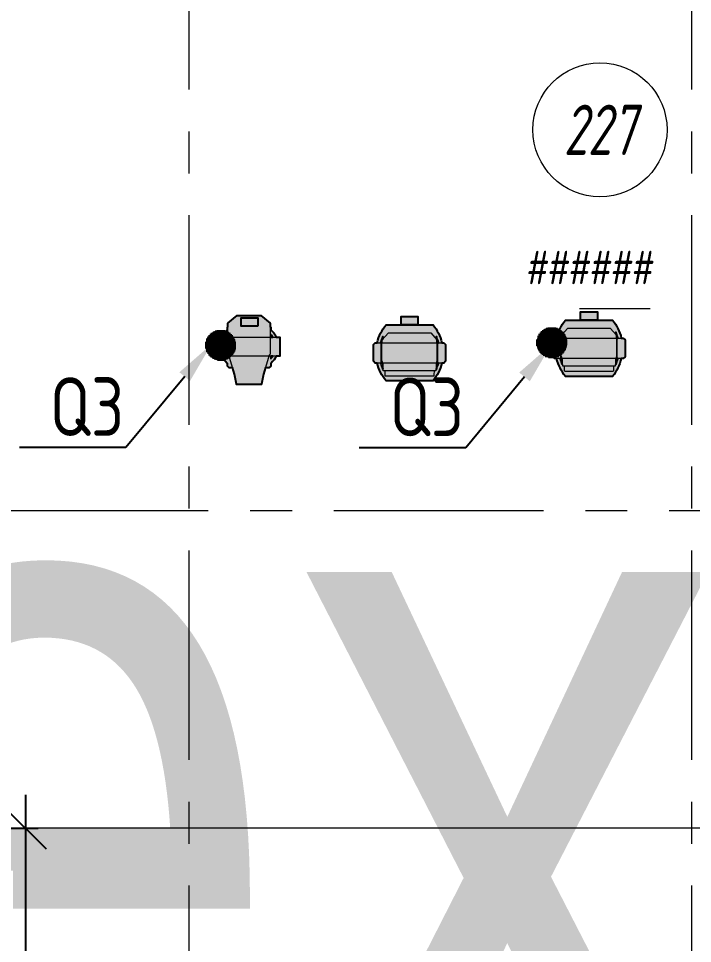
# Model space of a CAD drawing. Header units: millimetres. Extents: x -85420 to 1195317, y -69347 to 470418.
# Drawn here: x 689037 to 693058, y 39532 to 45052 of the extents above; entities that cross this region are included whole.
import ezdxf
from ezdxf import colors
from ezdxf.entities.mleader import LeaderData, LeaderLine
from ezdxf.enums import TextEntityAlignment as Align
from ezdxf.math import Vec2, Vec3

# ---------------------------------------------------------------- set-up
doc = ezdxf.new("R2018")
doc.units = ezdxf.units.MM
doc.linetypes.add('CENTER', pattern=[2, 1.25, -0.25, 0.25, -0.25])
for name, color, linetype, lineweight in [('_TEXT', 7, 'Continuous', 30), ('ACME NEOZONE RING', 7, 'Continuous', 5), ('Lighting-Moving Light', 7, 'Continuous', 5), ('None', 7, 'Continuous', 5), ('Rigging-Truss-Insert Points', 7, 'Continuous', 5), ('TRUSS LIGHT', 7, 'Continuous', 5), ('АР_Маркер экспликации', 239, 'Continuous', 13), ('АР_Номер помещения', 250, 'Continuous', 9), ('АР_Оси', 7, 'Continuous', 25)]:
    doc.layers.add(name, color=color, linetype=linetype, lineweight=lineweight)
doc.layers.add('Lighting-Input-2D', color=1, linetype='Continuous', lineweight=25, true_color=0xff0000)
doc.layers.add('АР_лестницы', color=7, linetype='Continuous', lineweight=15, true_color=0xff24ff)
doc.layers.add('АР_Названия помещений', color=124, linetype='Continuous', lineweight=5, plot=False)
doc.layers.add('АР_Помещения_площадь', color=19, linetype='Continuous', lineweight=9, plot=False)
doc.styles.add('ISOCPEUR', font='', dxfattribs={"height": 250})
doc.styles.get("Standard").update_dxf_attribs({"font": 'GOST.TTF'})
doc.styles.add('ГОСТ 2.304', font='CS_Gost2304.shx', dxfattribs={"oblique": 10})
doc.styles.get('ISOCPEUR').set_extended_font_data('ISOCPEUR', italic=True)
doc.dimstyles.new('СПДС', dxfattribs={"dimscale": 100, "dimtxt": 2.5, "dimasz": 2.5, "dimexe": 2, "dimexo": 0.625, "dimgap": 1, "dimtad": 1, "dimdec": 0, "dimrnd": 5, "dimtxsty": 'ГОСТ 2.304', "dimblk": 'OBLIQUE', "dimblk1": 'OBLIQUE', "dimblk2": 'OBLIQUE', "dimcen": 2.5, "dimdle": 2, "dimadec": 0, "dimazin": 2, "dimtfac": 0.75, "dimtdec": 4, "dimtmove": 1, "dimatfit": 3, "dimfxl": 1, "dimtfill": 1, "dimtolj": 1, "dimarcsym": 1})

# ---------------------------------------------------------------- blocks, each defined once
blk = doc.blocks.new('*U526')
at = {"color": 7, "style": 'ISOCPEUR', "width": 0.7, "flags": 1}
blk.add_attdef('КАТЕГОРИЯ', (-499.1655280450395, -2092.186355050572), '', height=250, dxfattribs=at)
at = {"layer": 'АР_Номер помещения', "color": 7, "style": 'ISOCPEUR', "width": 0.7}
blk.add_attdef('НОМЕР_ПОМЕЩЕНИЯ', text='', height=300, dxfattribs=at).set_placement((-13874.50037348172, 6637.551507674349), align=Align.MIDDLE_CENTER)
at = {"layer": 'АР_Помещения_площадь', "color": 7, "lineweight": 30, "width": 0.7, "flags": 104}
blk.add_attdef('ИМЯ_ПОМЕЩЕНИЯ', text='', height=100, dxfattribs=at).set_placement((157.6277002443094, 1217.141369806137), align=Align.MIDDLE_CENTER)
at = {"layer": 'АР_Помещения_площадь', "color": 7, "style": 'ISOCPEUR', "width": 0.7}
blk.add_attdef('ПЛОЩАДЬ_ПОМЕЩЕНИЯ', text='', height=200, dxfattribs=at).set_placement((-12654.58206475799, 407.6715906363952), align=Align.MIDDLE_RIGHT)
blk = doc.blocks.new('*U525')
at = {"layer": 'АР_Номер помещения', "color": 7}
blk.add_circle((-12706.0255567169, 14288.98051809251), 400, dxfattribs=at)
at = {"layer": 'АР_Помещения_площадь', "color": 7}
blk.add_line((-12406.75586821273, 13220.20205668256), (-12829.10422459422, 13220.20205668256), dxfattribs=at)
at = {"color": 7, "style": 'ISOCPEUR', "width": 0.7, "flags": 1}
blk.add_attdef('КАТЕГОРИЯ', (-499.1655280450395, -2092.186355050572), '', height=250, dxfattribs=at)
at = {"layer": 'АР_Номер помещения', "color": 7, "style": 'ISOCPEUR', "width": 0.7}
blk.add_attdef('НОМЕР_ПОМЕЩЕНИЯ', text='', height=300, dxfattribs=at).set_placement((-12706.02555671981, 14288.98051809251), align=Align.MIDDLE_CENTER)
at = {"layer": 'АР_Помещения_площадь', "color": 7, "style": 'ISOCPEUR', "width": 0.7}
blk.add_attdef('ПЛОЩАДЬ_ПОМЕЩЕНИЯ', text='', height=200, dxfattribs=at).set_placement((-12401.86971023954, 13466.70758664991), align=Align.MIDDLE_RIGHT)
at = {"layer": 'АР_Помещения_площадь', "color": 7, "lineweight": 30, "width": 0.7, "flags": 104}
blk.add_attdef('ИМЯ_ПОМЕЩЕНИЯ', text='', height=100, dxfattribs=at).set_placement((157.6277002443094, 1217.141369806137), align=Align.MIDDLE_CENTER)
blk = doc.blocks.new('A$C064f767a')
at = {"layer": 'АР_лестницы', "lineweight": 9, "ltscale": 50}
blk.add_line((11760.12116937206, 10020.00023808496), (2.085400046780705e-05, 10020.00023808498), dxfattribs=at)
blk = doc.blocks.new('Truss Straight Prolyte H40V-200 387x387x2000_3d')
at = {"layer": 'Rigging-Truss-Insert Points'}
for p in [(0, 0), (2000, 0)]:
    blk.add_point(p, dxfattribs=at)
blk = doc.blocks.new('Truss-46')
at = {"layer": 'TRUSS LIGHT', "color": 7, "transparency": 33554687}
blk.add_blockref('Truss Straight Prolyte H40V-200 387x387x2000_3d', (0, 0), dxfattribs=at)
at = {"layer": 'TRUSS LIGHT', "color": 0, "flags": 1}
for tag in ['Trim', 'Total_Hung_Weight', 'TE', 'TE-A', 'Width', 'Weight_Imperial', 'Weight_Metric', 'Truss_Color', 'WH', 'WH-A', 'Manufacturer', 'Position_Name', 'Location', 'Length', 'Note', 'Model_Name', 'Length', 'Height', 'User_Field_1', 'User_Field_2', 'User_Field_3', 'User_Field_4', 'User_Field_5', 'User_Field_6']:
    blk.add_attdef(tag, (-11004, -194.5), '', height=0.18, dxfattribs=at)
blk = doc.blocks.new('Group-202')
at = {"layer": 'Lighting-Input-2D', "linetype": 'Continuous', "lineweight": 0, "true_color": 0x00ffff}
blk.add_hatch(color=4, dxfattribs=at).paths.add_polyline_path([(-51.98946549269584, -122.0096663216868), (48.01053450730424, -122.0096663216868), (48.01053450730424, -172.0096663216868), (-51.98946549269584, -172.0096663216868)])
at = {"layer": 'Lighting-Moving Light', "linetype": 'Continuous', "lineweight": 0, "true_color": 0x00ffff, "transparency": 33554687}
h = blk.add_hatch(color=4, dxfattribs=at)
edge = h.paths.add_edge_path()
edge.add_line((126.5000000000055, -139.0882481757316), (71.12496539154135, -185.5534192920605))
edge.add_line((71.12496539154135, -185.5534192920605), (-71.12496539199601, -185.5534192919805))
edge.add_line((-71.12496539199601, -185.5534192919805), (-126.5000000004079, -139.0882481755895))
edge.add_line((-126.5000000004079, -139.0882481755895), (-126.5000000003853, -118.9209036223903))
edge.add_line((-126.5000000003853, -118.9209036223903), (-129.6140858583749, -116.0494786165894))
edge.add_line((-129.6140858583749, -116.0494786165894), (-129.6140858583749, -100.4141134206287))
edge.add_arc((-124.5955610855437, -90.2643556124866), 11.32268406604473, 231.4618788752651, 243.6900106286071, ccw=False)
edge.add_arc((-51.78453583374124, -10.74937232286101), 119.1134585078291, 216.8539690845616, 227.8944097031379, ccw=False)
edge.add_arc((-39.9999999863459, 0.001656482625740807), 135.000000013716, 204.9608233377731, 217.5052518094035, ccw=False)
edge.add_line((-162.3905336212333, -56.96813621728525), (-184.5000075903025, -56.96813621728525))
edge.add_line((-184.5000075903025, -56.96813621728525), (-184.5000075903025, 57.06129763317136))
edge.add_line((-184.5000075903025, 57.06129763317136), (-162.3486712315781, 57.06129763317136))
edge.add_arc((-39.99999998635111, 0.001656482626074762), 135.0000000137098, 132.7568730616302, 154.9971079075414, ccw=False)
edge.add_arc((-128.6293924005112, 95.98291888199135), 4.357944417834946, 103.05896267773932, 133.8779765755158, ccw=False)
edge.add_line((-129.6140858583749, 100.2281583738197), (-129.6140858583749, 116.0527915939283))
edge.add_line((-129.6140858583749, 116.0527915939283), (-118.1286841407497, 126.6432091988382))
edge.add_arc((2.418829581074533e-10, 1670.025635076939), 1547.896539994277, 265.6231815458671, 266.3539592363694)
edge.add_line((-98.43457424828527, 125.2621149487723), (-86.73604283560671, 164.0465807080388))
edge.add_line((-86.73604283560671, 164.0465807080388), (-86.50000000006536, 164.0465807080633))
edge.add_line((-86.50000000006536, 164.0465807080633), (-75.08746085627993, 224.7508063685455))
edge.add_arc((-74.11456584116392, 224.5539970792888), 0.9926019377249352, 89.65199725202132, 168.5638290336367, ccw=False)
edge.add_line((-74.10853701877852, 225.5465807080456), (74.1085370187858, 225.5465807079624))
edge.add_arc((74.11456584117002, 224.5539970792056), 0.9926019377249448, 11.436170966296118, 90.3480027479115, ccw=False)
edge.add_line((75.08746085628627, 224.7508063684611), (86.50000000000352, 164.0465807079661))
edge.add_line((86.50000000000352, 164.0465807079661), (86.73604283554488, 164.0465807079414))
edge.add_line((86.73604283554488, 164.0465807079414), (98.43457424814926, 125.2621149487629))
edge.add_arc((-9.71880353972665e-11, 1670.025635074971), 1547.896539992304, 273.6460407636256, 274.3768184541334)
edge.add_line((118.1286841407611, 126.6432091988382), (129.6140858583863, 116.0527915938286))
edge.add_line((129.6140858583863, 116.0527915938286), (129.6140858583863, 100.2281583738198))
edge.add_arc((128.6293924005208, 95.98291888198973), 4.357944417836974, 46.12202342448751, 76.94103732224272, ccw=False)
edge.add_arc((39.99999998636018, 0.001656482624781574), 135.0000000137119, 25.002892092458808, 47.24312693836953, ccw=False)
edge.add_line((162.348671231589, 57.06129763317136), (184.5000075903136, 57.06129763317136))
edge.add_line((184.5000075903136, 57.06129763317136), (184.5000075903136, -56.96813621728523))
edge.add_line((184.5000075903136, -56.96813621728524), (162.3905336212441, -56.96813621728525))
edge.add_arc((39.99999998636132, 0.001656482622735211), 135.0000000137105, 322.4947481905963, 335.03917666222713, ccw=False)
edge.add_arc((51.78453583375878, -10.74937232286688), 119.1134585078202, 312.1055902968616, 323.1460309154387, ccw=False)
edge.add_arc((124.5955610855418, -90.26435561246926), 11.32268406606613, 296.3099893714141, 308.5381211247298, ccw=False)
edge.add_line((129.6140858583863, -100.4141134206287), (129.6140858583863, -116.0494786164901))
edge.add_line((129.6140858583863, -116.0494786164901), (126.5000000000055, -118.9209036226782))
edge.add_line((126.5000000000055, -118.9209036226782), (126.5000000000055, -139.0882481757316))
edge = h.paths.add_edge_path()
edge.add_line((129.6140858583863, 71.1142046713513), (129.6140858583863, 57.06129763317136))
edge.add_line((129.6140858583863, 57.06129763317136), (142.1230205183928, 57.06129763317136))
edge.add_arc((60.00660030390372, 0.007386853325890286), 99.99127564001331, 34.79130092166319, 44.47619964003829)
edge.add_arc((128.8599148934973, 67.9000425498936), 3.301456040491092, 40.92127007208694, 76.79499796821261)
edge = h.paths.add_edge_path()
edge.add_arc((-60.00660030389697, 0.007386853329236942), 99.9912756400081, 135.5238003599614, 145.208699078337)
edge.add_line((-142.123020518382, 57.06129763317136), (-129.6140858583749, 57.06129763317136))
edge.add_line((-129.6140858583749, 57.06129763317136), (-129.6140858583749, 71.1142046713513))
edge.add_arc((-128.8599148934876, 67.90004254989493), 3.301456040489418, 103.2050020317644, 139.0787299279181)
edge = h.paths.add_edge_path()
edge.add_line((-129.6140858583749, -71.22854765874618), (-129.6140858583749, -56.96813621728525))
edge.add_line((-129.6140858583749, -56.96813621728525), (-142.1851095605982, -56.96813621728525))
edge.add_arc((-59.94200554795235, 0.03918722097570537), 100.0687917546194, 214.7280076534531, 224.469212184373)
edge.add_arc((-127.7834649650887, -66.61917062179369), 4.959589652755693, 223.9550811689498, 248.3394254686227)
edge = h.paths.add_edge_path()
edge.add_arc((59.9420055479589, 0.03918722097935756), 100.068791754625, 315.5307878156272, 325.2719923465465)
edge.add_line((142.185109560609, -56.96813621728525), (129.6140858583863, -56.96813621728524))
edge.add_line((129.6140858583863, -56.96813621728524), (129.6140858583863, -71.22854765874595))
edge.add_arc((127.7834649650995, -66.61917062179376), 4.959589652755619, 291.6605745313848, 316.0449188310494)
h = blk.add_hatch(color=4, dxfattribs=at)
edge = h.paths.add_edge_path()
edge.add_line((-2.273181642920008e-10, -185.5534192920606), (-71.12496539199601, -185.5534192919805))
edge.add_line((-71.12496539199601, -185.5534192919805), (-126.5000000004079, -139.0882481755895))
edge.add_line((-126.5000000004079, -139.0882481755895), (-126.5000000002006, 45.48249951186608))
edge.add_line((-126.5000000002006, 45.48249951186609), (-120.8349760698259, 50.99744130778884))
edge.add_line((-120.8349760698259, 50.99744130778884), (-86.73604283560671, 164.0465807080388))
edge.add_line((-86.73604283560671, 164.0465807080388), (-86.50000000006536, 164.0465807080633))
edge.add_line((-86.50000000006536, 164.0465807080633), (-75.08746085627992, 224.7508063685455))
edge.add_arc((-74.11456584116395, 224.5539970792889), 0.9926019377248786, 89.65199725201961, 168.5638290336395, ccw=False)
edge.add_line((-74.10853701877852, 225.5465807080456), (74.1085370187858, 225.5465807079624))
edge.add_arc((74.11456584117008, 224.5539970792056), 0.9926019377248835, 11.436170966295322, 90.34800274791468, ccw=False)
edge.add_line((75.08746085628627, 224.7508063684611), (86.50000000000352, 164.0465807079661))
edge.add_line((86.50000000000352, 164.0465807079661), (86.73604283554488, 164.0465807079414))
edge.add_line((86.73604283554488, 164.0465807079414), (120.834976069637, 50.99744130765308))
edge.add_line((120.834976069637, 50.99744130765308), (126.5000000000055, 45.48249951172395))
edge.add_line((126.5000000000055, 45.48249951172395), (126.5000000000055, -139.0882481757316))
edge.add_line((126.5000000000055, -139.0882481757316), (71.12496539154134, -185.5534192920605))
edge.add_line((71.12496539154134, -185.5534192920605), (-2.273168320243713e-10, -185.5534192920606))
blk.add_hatch(color=4, dxfattribs=at).paths.add_polyline_path([(-184.5000075903025, 57.06129763317136), (184.5000075903136, 57.06129763317136), (184.5000075903136, -56.96813621728525), (-184.5000075903025, -56.96813621728525)])
at = {"layer": 'Lighting-Input-2D', "flags": 128}
blk.add_lwpolyline([(-51.98946549269584, -122.0096663216868), (48.01053450730424, -122.0096663216868), (48.01053450730424, -172.0096663216868), (-51.98946549269584, -172.0096663216868)], close=True, dxfattribs=at)
at = {"layer": 'Lighting-Moving Light', "color": 7, "linetype": 'Continuous', "lineweight": 25, "transparency": 33554687, "flags": 128}
for points in [[(126.5000000000055, -139.0882481757316), (71.12496539154135, -185.5534192920605), (-71.12496539199601, -185.5534192919805), (-126.5000000004079, -139.0882481755895), (-126.5000000003853, -118.9209036223903), (-129.6140858583749, -116.0494786165894), (-129.6140858583749, -100.4141134206287, -0.05340597821774325), (-131.6499918019054, -99.12088889179601, -0.04821030859268485), (-147.0951674995839, -82.1909532764933, -0.05479012223569972), (-162.3905336212333, -56.96813621728525), (-184.5000075903025, -56.96813621728525), (-184.5000075903025, 57.06129763317136), (-162.3486712315781, 57.06129763317136, -0.09734709631348429), (-131.6499918001932, 99.12420187076832, -0.1352897859928446), (-129.6140858583749, 100.2281583738197), (-129.6140858583749, 116.0527915939283), (-118.1286841407497, 126.6432091988382, 0.003188630006431763), (-98.43457424828527, 125.2621149487723), (-86.73604283560671, 164.0465807080388), (-86.50000000006536, 164.0465807080633), (-75.08746085627993, 224.7508063685455, -0.3586024486244413), (-74.10853701877852, 225.5465807080456), (74.10853701878578, 225.5465807079624, -0.3586024486244404), (75.08746085628627, 224.7508063684611), (86.50000000000352, 164.0465807079661), (86.73604283554488, 164.0465807079414), (98.43457424814926, 125.2621149487629, 0.003188630006455701), (118.1286841407611, 126.6432091988382), (129.6140858583863, 116.0527915938286), (129.6140858583863, 100.2281583738198, -0.13528978599275), (131.649991800204, 99.12420187076833, -0.09734709631348258), (162.348671231589, 57.06129763317136), (184.5000075903136, 57.06129763317136), (184.5000075903136, -56.96813621728524), (162.3905336212441, -56.96813621728525, -0.05479012223570203), (147.0951674995947, -82.19095327649333, -0.04821030859268863), (131.6499918019161, -99.12088889179603, -0.05340597821762865), (129.6140858583863, -100.4141134206287), (129.6140858583863, -116.0494786164901), (126.5000000000055, -118.9209036226782)], [(-131.3545292670013, 70.06256679594232, 0.04228351509570183), (-142.123020518382, 57.06129763317136), (-129.6140858583749, 57.06129763317136), (-129.6140858583749, 71.1142046713513, 0.1578197022280426), (-131.3545292670013, 70.06256679594232)], [(129.6140858583863, 71.1142046713513), (129.6140858583863, 57.06129763317136), (142.1230205183928, 57.06129763317136, 0.04228351509569935), (131.3545292670121, 70.0625667959423, 0.157819702227917), (129.6140858583863, 71.1142046713513)], [(-129.6140858583749, -71.22854765874618), (-129.6140858583749, -56.96813621728525), (-142.1851095605982, -56.96813621728525, 0.04252963736267084), (-131.3537950881081, -70.06159307355371, 0.1068000799953569), (-129.6140858583749, -71.22854765874618)], [(131.3537950881188, -70.06159307355378, 0.04252963736266887), (142.185109560609, -56.96813621728525), (129.6140858583863, -56.96813621728524), (129.6140858583863, -71.22854765874595, 0.1068000799953201), (131.3537950881188, -70.06159307355378)]]:
    blk.add_lwpolyline(points, format="xyb", close=True, dxfattribs=at)
at = {"layer": 'Lighting-Moving Light', "color": 7, "linetype": 'Continuous', "lineweight": 18, "transparency": 33554687, "flags": 128}
blk.add_lwpolyline([(-2.273181642920008e-10, -185.5534192920606), (-71.12496539199601, -185.5534192919805), (-126.5000000004079, -139.0882481755895), (-126.5000000002006, 45.48249951186609), (-120.8349760698259, 50.99744130778884), (-86.73604283560671, 164.0465807080388), (-86.50000000006536, 164.0465807080633), (-75.08746085627992, 224.7508063685455, -0.3586024486244629), (-74.10853701877852, 225.5465807080456), (74.10853701878578, 225.5465807079624, -0.3586024486244613), (75.08746085628627, 224.7508063684611), (86.50000000000352, 164.0465807079661), (86.73604283554488, 164.0465807079414), (120.834976069637, 50.99744130765308), (126.5000000000055, 45.48249951172395), (126.5000000000055, -139.0882481757316), (71.12496539154134, -185.5534192920605)], format="xyb", close=True, dxfattribs=at)
blk.add_lwpolyline([(-184.5000075903025, 57.06129763317136), (184.5000075903136, 57.06129763317136), (184.5000075903136, -56.96813621728525), (-184.5000075903025, -56.96813621728525)], close=True, dxfattribs=at)
at = {"layer": 'None', "color": 0, "flags": 1}
for tag in ['3D_Symbol_Name', 'Weight', 'Wattage', 'Model_Name', 'Inst_Type', 'FixtureID', 'GDTF_Fixture_Name', 'GDTF_Fixture_Mode', 'Power_Connector', 'Frame_Size_Imp', 'Frame_Size_Metric', 'Device_Type', 'Field_Angle', 'Field_Angle_2', 'Candlepower', 'Num_Channels', 'Beam_Angle', 'Beam_Angle_2', 'Lamp', 'Remarks', 'Drawn_By']:
    blk.add_attdef(tag, (-184.5000075903025, -185.5534192920606), '', height=0.18, dxfattribs=at)
blk = doc.blocks.new('NNA_TransformGroup (2D)-81')
at = {"layer": 'None', "color": 7, "transparency": 33554687}
blk.add_blockref('Group-202', (0, 0), dxfattribs=at)
blk = doc.blocks.new('Lighting Device (2D)-81')
at = {"layer": 'None', "color": 7, "transparency": 33554687}
blk.add_blockref('NNA_TransformGroup (2D)-81', (0, 0), dxfattribs=at)
at = {"layer": 'None', "color": 0, "flags": 1}
for tag in ['3D_Symbol_Name', 'Weight', 'Wattage', 'Model_Name', 'Inst_Type', 'FixtureID', 'GDTF_Fixture_Name', 'GDTF_Fixture_Mode', 'Power_Connector', 'Frame_Size_Imp', 'Frame_Size_Metric', 'Device_Type', 'Field_Angle', 'Field_Angle_2', 'Candlepower', 'Num_Channels', 'Beam_Angle', 'Beam_Angle_2', 'Lamp', 'Remarks', 'Drawn_By']:
    blk.add_attdef(tag, (8074.853436053078, -9010.741199133192), '', height=0.18, dxfattribs=at)
blk = doc.blocks.new('Group-231')
at = {"layer": 'Lighting-Input-2D', "linetype": 'Continuous', "lineweight": 0, "true_color": 0xff0000}
blk.add_hatch(color=1, dxfattribs=at).paths.add_polyline_path([(-50.06669090837131, -167.5081993989556), (49.93330909162871, -167.5081993989556), (49.93330909162871, -217.1914496199738), (-50.06669090837131, -217.1914496199738)])
at = {"layer": 'Lighting-Moving Light', "linetype": 'Continuous', "lineweight": 0, "true_color": 0xff0000, "transparency": 33554687}
h = blk.add_hatch(color=1, dxfattribs=at)
edge = h.paths.add_edge_path()
edge.add_line((-204.2387826994019, -60.8860880272296), (-215.4005961431126, -49.85006010474864))
edge.add_line((-215.4005961431126, -49.85006010474864), (-215.4122563942423, 50.08959997854764))
edge.add_line((-215.4122563942423, 50.08959997854763), (-203.8000245200874, 61.33292691252055))
edge.add_line((-203.8000245200874, 61.33292691252055), (-192.7895419536887, 61.32701852179417))
edge.add_arc((64.5073050885079, -0.1105995549899319), 264.5302410175523, 140.6848825337481, 166.570320495254, ccw=False)
edge.add_line((-140.1526174042481, 167.4918006010442), (140.1867819051701, 167.4918006010442))
edge.add_arc((-64.47314058758707, -0.1105995549905288), 264.5302410175535, 13.38359903809038, 39.31511746625188, ccw=False)
edge.add_line((192.8730348005591, 61.12006617631166), (204.341597720418, 61.11391197277044))
edge.add_line((204.341597720418, 61.11391197277044), (215.4464208951646, 50.08959997854764))
edge.add_line((215.4464208951646, 50.08959997854764), (215.434760644035, -49.85006010474861))
edge.add_line((215.434760644035, -49.85006010474861), (204.341597720418, -60.8860880272296))
edge.add_line((204.341597720418, -60.8860880272296), (192.980910485154, -60.8860880272296))
edge.add_arc((-64.4731405875863, -0.1105995549896477), 264.5302410175527, 320.7421941521046, 346.7177207661283, ccw=False)
edge.add_line((140.3543282228347, -167.5081993989557), (-140.3201637219127, -167.5081993989556))
edge.add_arc((64.50730508850714, -0.1105995549903156), 264.5302410175514, 193.2822792338716, 219.2578058478954, ccw=False)
edge.add_line((-192.946745984232, -60.8860880272296), (-204.2387826994019, -60.8860880272296))
edge = h.paths.add_edge_path()
edge.add_line((160.0934899194107, 96.66167659555434), (160.0934899194107, 68.5864993770981))
edge.add_line((160.0934899194107, 68.5864993770981), (160.7072250899274, 61.13732683411254))
edge.add_line((160.7072250899274, 61.13732683411254), (172.4985306878957, 61.1309994419908))
edge.add_arc((-59.99667540513892, -0.1105995550576893), 240.4257771204201, 14.75707950798592, 23.73479338239002)
edge = h.paths.add_edge_path()
edge.add_line((165.0327730233111, -60.8860880272296), (165.0327730233111, -76.46363999052241))
edge.add_line((165.0327730233111, -76.46363999052241), (160.0934899194108, -81.95005537697216))
edge.add_line((160.0934899194108, -81.95005537697216), (160.0934899194107, -96.88287570568053))
edge.add_arc((-59.99667540515048, -0.1105995550642689), 240.4257771204324, 336.2652066176101, 345.3577578526647)
edge.add_line((172.6208095458599, -60.8860880272296), (165.0327730233111, -60.8860880272296))
edge = h.paths.add_edge_path()
edge.add_line((-160.0593254184888, -81.95005765450088), (-163.7316799961889, -77.87091073969253))
edge.add_line((-163.7316799961889, -77.87091073969253), (-163.7316799961889, -60.8860880272296))
edge.add_line((-163.7316799961889, -60.8860880272296), (-172.5866450449379, -60.8860880272296))
edge.add_arc((60.03083990608064, -0.1105995550613557), 240.425777120441, 194.6422421473354, 203.7347933823896)
edge.add_line((-160.0593254184888, -96.88287570568038), (-160.0593254184888, -81.95005765450088))
edge = h.paths.add_edge_path()
edge.add_line((-172.415533832848, 61.31608552227169), (-160.6588524936224, 61.30977671004853))
edge.add_line((-160.6588524936224, 61.30977671004853), (-160.0593254184888, 68.58649937709234))
edge.add_line((-160.0593254184888, 68.58649937709234), (-160.0593254184888, 96.66167659555428))
edge.add_arc((60.03083990607681, -0.1105995550633594), 240.4257771204369, 156.2652066176103, 165.1973033601135)
for points in [[(-143.9829177495388, 139.2300844658703), (144.7533309787868, 139.2300844658703), (145.371287340211, 131.6713959647703), (146.0740833264111, 107.2741291264705), (156.9060272980112, 107.2741291264703), (161.4721900407636, 51.85261221800639), (165.0327730233112, 51.85263047744628), (165.0327730233112, -76.46363999052241), (126.3683885618112, -119.4109401057296), (-126.3342240608889, -119.4109401057296), (-163.7316799961889, -77.87091073969252), (-163.7316799961889, 51.85263047744628), (-161.4380255398413, 51.85261221800639), (-156.8718627970889, 107.2741291264703), (-146.0399188254888, 107.2741291264705), (-145.3371228392887, 131.6713959647703), (-144.7191664778645, 139.2300844658703)], [(-215.4122563942423, 50.08959997854764), (-203.8000245200874, 61.33292691252055), (204.341597720418, 61.11391197277043), (215.4464208951646, 50.08959997854764), (215.434760644035, -49.85006010474864), (204.341597720418, -60.8860880272296), (-204.238782699402, -60.8860880272296), (-215.4005961431126, -49.85006010474864)]]:
    blk.add_hatch(color=1, dxfattribs=at).paths.add_polyline_path(points)
at = {"layer": 'Lighting-Input-2D', "flags": 128}
blk.add_lwpolyline([(-50.06669090837131, -167.5081993989556), (49.93330909162871, -167.5081993989556), (49.93330909162871, -217.1914496199738), (-50.06669090837131, -217.1914496199738)], close=True, dxfattribs=at)
at = {"layer": 'Lighting-Moving Light', "color": 7, "linetype": 'Continuous', "lineweight": 13, "transparency": 33554687}
for p, q in [((-168.5160014039889, 61.11391197277043), (-168.5160014039889, -60.8860880272296)), ((168.5501659049112, 61.11391197277043), (168.5501659049112, -60.8860880272296))]:
    blk.add_line(p, q, dxfattribs=at)
at = {"layer": 'Lighting-Moving Light', "color": 7, "linetype": 'Continuous', "lineweight": 5, "transparency": 33554687}
blk.add_line((-146.0399188254888, 107.2741291264705), (146.0740833264111, 107.2741291264705), dxfattribs=at)
at = {"layer": 'Lighting-Moving Light', "color": 7, "linetype": 'Continuous', "lineweight": 25, "transparency": 33554687, "flags": 128}
for points in [[(-204.2387826994019, -60.8860880272296), (-215.4005961431126, -49.85006010474864), (-215.4122563942423, 50.08959997854763), (-203.8000245200874, 61.33292691252055), (-192.7895419536887, 61.32701852179417, -0.1134292769149235), (-140.1526174042481, 167.4918006010442), (140.1867819051701, 167.4918006010442, -0.1136329324577172), (192.8730348005591, 61.12006617631166), (204.341597720418, 61.11391197277044), (215.4464208951646, 50.08959997854764), (215.434760644035, -49.85006010474861), (204.341597720418, -60.8860880272296), (192.980910485154, -60.8860880272296, -0.1138274381118651), (140.3543282228347, -167.5081993989557), (-140.3201637219127, -167.5081993989556, -0.1138274381118657), (-192.946745984232, -60.8860880272296)], [(-172.415533832848, 61.31608552227169), (-160.6588524936224, 61.30977671004853), (-160.0593254184888, 68.58649937709234), (-160.0593254184888, 96.66167659555428, 0.03899336922218982), (-172.415533832848, 61.31608552227169)], [(160.0934899194107, 96.66167659555434), (160.0934899194107, 68.5864993770981), (160.7072250899274, 61.13732683411254), (172.4985306878957, 61.1309994419908, 0.03919271569914481), (160.0934899194107, 96.66167659555434)], [(-160.0593254184888, -81.95005765450088), (-163.7316799961889, -77.87091073969253), (-163.7316799961889, -60.8860880272296), (-172.5866450449379, -60.8860880272296, 0.03969456779055925), (-160.0593254184888, -96.88287570568038)], [(165.0327730233111, -60.8860880272296), (165.0327730233111, -76.46363999052241), (160.0934899194108, -81.95005537697216), (160.0934899194107, -96.88287570568053, 0.03969456779056083), (172.6208095458599, -60.8860880272296)]]:
    blk.add_lwpolyline(points, format="xyb", close=True, dxfattribs=at)
at = {"layer": 'Lighting-Moving Light', "color": 7, "linetype": 'Continuous', "lineweight": 18, "transparency": 33554687, "flags": 128}
for points in [[(-143.9829177495388, 139.2300844658703), (144.7533309787868, 139.2300844658703), (145.371287340211, 131.6713959647703), (146.0740833264111, 107.2741291264705), (156.9060272980112, 107.2741291264703), (161.4721900407636, 51.85261221800639), (165.0327730233112, 51.85263047744628), (165.0327730233112, -76.46363999052241), (126.3683885618112, -119.4109401057296), (-126.3342240608889, -119.4109401057296), (-163.7316799961889, -77.87091073969252), (-163.7316799961889, 51.85263047744628), (-161.4380255398413, 51.85261221800639), (-156.8718627970889, 107.2741291264703), (-146.0399188254888, 107.2741291264705), (-145.3371228392887, 131.6713959647703), (-144.7191664778645, 139.2300844658703)], [(-215.4122563942423, 50.08959997854764), (-203.8000245200874, 61.33292691252055), (204.341597720418, 61.11391197277043), (215.4464208951646, 50.08959997854764), (215.434760644035, -49.85006010474864), (204.341597720418, -60.8860880272296), (-204.238782699402, -60.8860880272296), (-215.4005961431126, -49.85006010474864)]]:
    blk.add_lwpolyline(points, close=True, dxfattribs=at)
at = {"layer": 'ACME NEOZONE RING', "color": 0, "flags": 1}
for tag in ['3D_Symbol_Name', 'Weight', 'Wattage', 'Model_Name', 'Inst_Type', 'FixtureID', 'GDTF_Fixture_Name', 'GDTF_Fixture_Mode', 'Power_Connector', 'Frame_Size_Imp', 'Frame_Size_Metric', 'Device_Type', 'Field_Angle', 'Field_Angle_2', 'Candlepower', 'Num_Channels', 'Beam_Angle', 'Beam_Angle_2', 'Lamp', 'Remarks', 'Drawn_By']:
    blk.add_attdef(tag, (-215.4122563942423, -217.1914496199738), '', height=0.18, dxfattribs=at)
blk = doc.blocks.new('NNA_TransformGroup (2D)-110')
at = {"layer": 'ACME NEOZONE RING', "color": 7, "transparency": 33554687}
blk.add_blockref('Group-231', (0, 0), dxfattribs=at)
blk = doc.blocks.new('Lighting Device (2D)-110')
at = {"layer": 'ACME NEOZONE RING', "color": 7, "transparency": 33554687}
blk.add_blockref('NNA_TransformGroup (2D)-110', (0, 0), dxfattribs=at)
at = {"layer": 'ACME NEOZONE RING', "color": 0, "flags": 1}
for tag in ['3D_Symbol_Name', 'Weight', 'Wattage', 'Model_Name', 'Inst_Type', 'FixtureID', 'GDTF_Fixture_Name', 'GDTF_Fixture_Mode', 'Power_Connector', 'Frame_Size_Imp', 'Frame_Size_Metric', 'Device_Type', 'Field_Angle', 'Field_Angle_2', 'Candlepower', 'Num_Channels', 'Beam_Angle', 'Beam_Angle_2', 'Lamp', 'Remarks', 'Drawn_By']:
    blk.add_attdef(tag, (7803.214924054135, -9404.377739816819), '', height=0.18, dxfattribs=at)
blk = doc.blocks.new('_Oblique')
at = {"color": 0, "linetype": 'ByBlock', "lineweight": -2}
blk.add_line((-0.5, -0.5), (0.5, 0.5), dxfattribs=at)
blk = doc.blocks.new('*D554')
at = {"color": 0, "lineweight": -2, "ltscale": 100, "transparency": 16777216}
for p, q in [((689079.072784512, 40418.57256694744), (689079.072784512, 39028.57257160872)), ((689155.1065541515, 40218.57256694744), (688879.072784512, 40218.57256694744)), ((689155.1065536798, 39228.57257160872), (688879.072784512, 39228.57257160872))]:
    blk.add_line(p, q, dxfattribs=at)
at = {"layer": 'Defpoints', "color": 0, "lineweight": 9, "ltscale": 100, "transparency": 16777216}
for p in [(689217.6065541515, 40218.57256694744), (689079.072784512, 39228.57257160872), (689217.6065536798, 39228.57257160872)]:
    blk.add_point(p, dxfattribs=at)
at = {"color": 0, "lineweight": -2, "ltscale": 100, "transparency": 16777216, "xscale": 250, "yscale": 250, "zscale": 250}
for p, rotation in [((689079.072784512, 40218.57256694744), 90), ((689079.072784512, 39228.57257160872), 270)]:
    blk.add_blockref('_Oblique', p, dxfattribs=dict(at, rotation=rotation))
at = {"color": 0, "lineweight": 9, "ltscale": 100, "transparency": 16777216, "insert": (688854.072784512, 39723.57256927819), "char_height": 250, "attachment_point": 5, "rotation": 90, "style": 'ГОСТ 2.304', "bg_fill": 3, "box_fill_scale": 1.1, "bg_fill_color": 256, "bg_fill_true_color": 13158600, "bg_fill_transparency": 0}
blk.add_mtext('\\A1;990', dxfattribs=at)

msp = doc.modelspace()

# ---------------------------------------------------------------- hatches: boundary and pattern name
at = {"lineweight": 9}
h = msp.add_hatch(dxfattribs=at)
h.set_pattern_fill('ANGLE', color=1)
h.set_pattern_definition([(0, (-145517.4204147129, -649284.6977006224), (0, 6.985), [5.08, -1.905]), (90, (-145517.4204147129, -649284.6977006224), (-6.985, 4.277078946022131e-16), [5.08, -1.905])])
edge = h.paths.add_edge_path()
edge.add_arc((690243.6747599506, 43101.97667771777), 91.59538822062314, 0, 360)
h = msp.add_hatch(dxfattribs=at)
h.set_pattern_fill('ANGLE', color=1)
h.set_pattern_definition([(0, (-143541.4436690094, -649268.8819957745), (0, 6.985), [5.08, -1.905]), (90, (-143541.4436690094, -649268.8819957745), (-6.985, 4.277078946022131e-16), [5.08, -1.905])])
edge = h.paths.add_edge_path()
edge.add_arc((692219.6515056541, 43117.79238256569), 91.59538822062314, 0, 360)

# ---------------------------------------------------------------- linework, layer by layer
at = {"layer": 'АР_Оси', "linetype": 'CENTER', "lineweight": 9, "ltscale": 1000}
for p, q in [((690052.9926450297, 81877.20237308419), (690052.9926450297, 26144.85380939372)), ((693052.9926450297, 81877.20237308413), (693052.9926450297, 26144.85380939372)), ((674919.2987135561, 42114.73346698402), (758097.7007682753, 42114.73346698396))]:
    msp.add_line(p, q, dxfattribs=at)

# ---------------------------------------------------------------- block references
at = {"color": 7, "lineweight": 9, "transparency": 33554687, "rotation": 180}
for name, p in [('Lighting Device (2D)-81', (690412.5561250238, 43093.49600933788, 7389.300000784628)), ('Lighting Device (2D)-110', (692440.6996132728, 43083.48868978552, 7753.445800443083)), ('Lighting Device (2D)-110', (691370.0787172545, 43056.11332354687, 8093.44159970853))]:
    msp.add_blockref(name, p, dxfattribs=at)
at = {"color": 7, "lineweight": 9, "transparency": 33554687}
for p in [(690188.0561174335, 43107.03013901295, 1), (692188.5578150995, 43106.68307070782, 1)]:
    msp.add_blockref('Truss-46', p, dxfattribs=at)
at = {"layer": '_TEXT', "color": 1, "lineweight": 9, "ltscale": 500}
msp.add_blockref('A$C064f767a', (687372.8714756576, 30199.73346698402), dxfattribs=at)
at = {"layer": 'АР_Маркер экспликации', "lineweight": 9}
ref = msp.add_blockref('*U526', (699176.9523516208, 54386.4554101588), dxfattribs=at)
lines = msp.add_mtext('\\W0.8000;Кабинет материальной технологии тип 2', dxfattribs={"layer": 'АР_Названия помещений', "insert": (685342.6983534981, 59194.1963427798), "char_height": 4891.955515703914, "width": 926.9399707174232, "attachment_point": 1})
ref.add_attrib('ИМЯ_ПОМЕЩЕНИЯ', '', (685342.6983534981, 59194.1963427798), dxfattribs={"flags": 104}).embed_mtext(lines)
at = {"layer": 'АР_Маркер экспликации', "color": 7, "lineweight": 9}
ref = msp.add_blockref('*U525', (705212.2595676336, 30098.43681744383), dxfattribs=at)
ref.add_attrib('НОМЕР_ПОМЕЩЕНИЯ', '227', dxfattribs={"layer": 'АР_Номер помещения', "color": 7, "height": 300, "style": 'ISOCPEUR', "width": 0.7}).set_placement((692506.2340109138, 44387.41733553634), align=Align.MIDDLE_CENTER)
ref.add_attrib('ПЛОЩАДЬ_ПОМЕЩЕНИЯ', '######', dxfattribs={"layer": 'АР_Помещения_площадь', "color": 7, "height": 200, "style": 'ISOCPEUR', "width": 0.7}).set_placement((692810.389857394, 43565.14440409373), align=Align.MIDDLE_RIGHT)

# ---------------------------------------------------------------- leaders
at = {"lineweight": 9}
ml = msp.add_multileader_mtext('Standard', dxfattribs=at)
ml.set_content('Q3', color=256)
ml.set_leader_properties()
ml.build(insert=Vec2(0, 0))
ml.multileader.update_dxf_attribs({"text_left_attachment_type": 6, "text_right_attachment_type": 6, "arrow_head_size": 250})
ctx = ml.context
ctx.base_point, ctx.char_height, ctx.arrow_head_size, ctx.plane_origin = Vec3(689265.3679667573, 42490.68329846219, 2.499999999999976e-08), 350, 250, Vec3(691837.5886389689, 42096.38212540722, 2.499999999999976e-08)
ctx.left_attachment, ctx.right_attachment, ctx.text_align_type = 6, 6, 2
notes = []
notes.append((ctx, [(1, (1, 1, 0), (689677.6538852705, 42490.68329846219, 2.499999999999976e-08), (-1, 0), 8, [(0, [(690188.0561174335, 43107.03013901295, 2.499999999999976e-08)], 0, [])])]))
ctx.mtext.insert, ctx.mtext.alignment, ctx.mtext.flow_direction = Vec3(689667.6538852705, 42910.68329846219, 2.499999999999976e-08), 3, 5
ml = msp.add_multileader_mtext('Standard', dxfattribs=at)
ml.set_content('Q3', color=256)
ml.set_leader_properties()
ml.build(insert=Vec2(0, 0))
ml.multileader.update_dxf_attribs({"text_left_attachment_type": 6, "text_right_attachment_type": 6, "arrow_head_size": 250})
ctx = ml.context
ctx.base_point, ctx.char_height, ctx.arrow_head_size, ctx.plane_origin = Vec3(691292.6930482733, 42488.98294186422, 2.499999999999976e-08), 350, 250, Vec3(693864.9137204849, 42094.68176880926, 2.499999999999976e-08)
ctx.left_attachment, ctx.right_attachment, ctx.text_align_type = 6, 6, 2
notes.append((ctx, [(1, (1, 1, 0), (691704.9789667865, 42488.98294186422, 2.499999999999976e-08), (-1, 0), 8, [(0, [(692215.3811989495, 43105.32978241498, 2.499999999999976e-08)], 0, [])])]))
ctx.mtext.insert, ctx.mtext.alignment, ctx.mtext.flow_direction = Vec3(691694.9789667865, 42908.98294186422, 2.499999999999976e-08), 3, 5
for ctx, leaders in notes:
    for number, flags, end, landing, length, lines in leaders:
        leader = LeaderData()
        leader.index, (leader.has_last_leader_line, leader.has_dogleg_vector, leader.attachment_direction) = number, flags
        leader.last_leader_point, leader.dogleg_vector, leader.dogleg_length = Vec3(end), Vec3(landing), length
        for number, points, colour, breaks in lines:
            line = LeaderLine()
            line.index, line.vertices, line.color, line.breaks = number, Vec3.list(points), colors.encode_raw_color(colour), breaks
            leader.lines.append(line)
        ctx.leaders.append(leader)

# ---------------------------------------------------------------- next in the draw order: dimensions: what is measured, and where the dimension line sits
at = {"lineweight": 9, "ltscale": 100}
dim = msp.add_linear_dim(base=(689079.072784512, 39228.57257160872), p1=(689217.6065541515, 40218.57256694744), p2=(689217.6065536798, 39228.57257160872), angle=90, dimstyle='СПДС', dxfattribs=at)
dim.commit()
dim.dimension.update_dxf_attribs({"geometry": '*D554', "text_midpoint": (688854.072784512, 39723.57256927819)})

doc.saveas('drawing.dxf')
